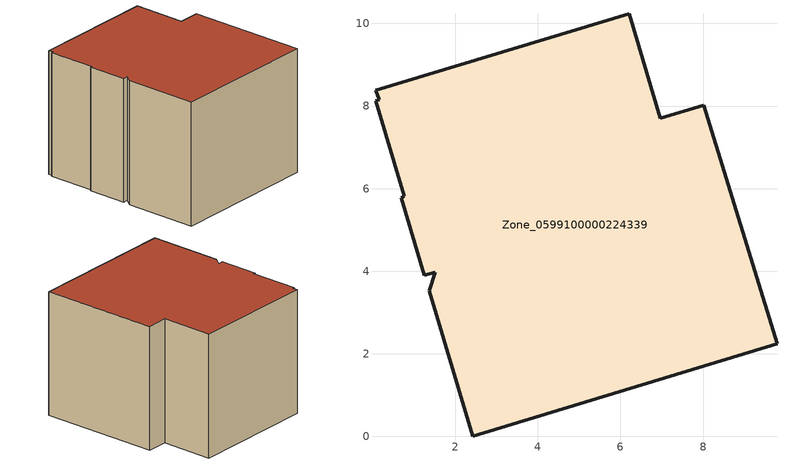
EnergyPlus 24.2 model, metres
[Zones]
Zone_0599100000224339
 floor ground (C_G): 1.26,3.9 0.69,5.78 0.77,5.81 0.07,8.13 0.16,8.16 0.08,8.38 6.21,10.24 6.97,7.71 8.02,8.02 9.79,2.25 2.43,0 1.37,3.53 1.52,3.98 z0
 wall outside (C_F): 0.69,5.78 1.26,3.9 1.52,3.98 1.37,3.53 2.43,0 9.79,2.25 8.02,8.02 6.97,7.71 6.21,10.24 0.08,8.38 0.16,8.16 0.07,8.13 0.77,5.81 0.69,5.78 z0:6.31
 roof outside (C_R): 6.21,10.24 0.08,8.38 0.16,8.16 0.07,8.13 0.77,5.81 0.69,5.78 1.26,3.9 1.52,3.98 1.37,3.53 2.43,0 9.79,2.25 8.02,8.02 6.97,7.71 z6.31
[BUILDING]
Pand.0599100000224339: North Axis=0; Terrain=City; Loads Convergence Tolerance Value=0.04; Temperature Convergence Tolerance Value=0.4; Solar Distribution=FullExterior; Maximum Number of Warmup Days=25; Minimum Number of Warmup Days=1
[Site:Location]
Rotterdam.The.Hague.AP_ZH_NLD Design_Conditions: Latitude=51.96; Longitude=4.45; Time Zone=1; Elevation=-4.5
[SITE:GROUNDTEMPERATURE:BUILDINGSURFACE]
18, 18, 18, 18, 18, 18, 18, 18, 18, 18, 18, 18
[MATERIAL] Thermal Absorptance=0.9; Solar Absorptance=0.7; Visible Absorptance=0.7
Name | Roughness | Thickness | Conductivity | Density | Specific Heat
G.D.1965 | MediumSmooth | 0.15 | 1 | 540 | 1210
F.D.1965 | Rough | 0.3 | 0.857143 | 1920 | 840
R.D.1965 | MediumRough | 0.2 | 0.08 | 1500 | 1000
[CONSTRUCTION]
C_G: G.D.1965
C_F: F.D.1965
C_R: R.D.1965
[ZONE]
Zone_0599100000224339: Type=1; Multiplier=1; Ceiling Height=Autocalculate; Volume=Autocalculate; Floor Area=autocalculate; Part of Total Floor Area=Yes
[ZONEINFILTRATION:DESIGNFLOWRATE]
Infil_Zone_0599100000224339: Zone or ZoneList or Space or SpaceList=Zone_0599100000224339; Schedule=AlwaysOn; Design Flow Rate Calculation Method=Flow/Area; Flow Rate per Floor Area=0.0042; Constant Term Coefficient=1; Temperature Term Coefficient=0; Velocity Term Coefficient=0; Velocity Squared Term Coefficient=0
[HVACTEMPLATE:ZONE:IDEALLOADSAIRSYSTEM]
Zone_0599100000224339: Maximum Heating Supply Air Temperature=50; Minimum Cooling Supply Air Temperature=13; Maximum Heating Supply Air Humidity Ratio=0.0156; Minimum Cooling Supply Air Humidity Ratio=0.0077; Heating Limit=NoLimit; Cooling Limit=NoLimit; Dehumidification Control Type=ConstantSensibleHeatRatio; Cooling Sensible Heat Ratio=0.7; Dehumidification Setpoint=60; Humidification Control Type=None; Humidification Setpoint=30; Outdoor Air Method=None; Outdoor Air Flow Rate per Person=0.00944; Outdoor Air Flow Rate per Zone Floor Area=0; Outdoor Air Flow Rate per Zone=0; Demand Controlled Ventilation Type=None; Outdoor Air Economizer Type=NoEconomizer; Heat Recovery Type=None; Sensible Heat Recovery Effectiveness=0.7; Latent Heat Recovery Effectiveness=0.65
[ZONECONTROL:THERMOSTAT]
ThermostatControl_Zone_0599100000224339: Zone or ZoneList=Zone_0599100000224339; Control Type Schedule=DualSetpointControlType; Control 1=Thermostat_Zone_0599100000224339; Temperature Difference Between Cutout And Setpoint=0
[THERMOSTATSETPOINT:DUALSETPOINT]
Thermostat_Zone_0599100000224339: Heating Setpoint Temperature Schedule=HeatingSetpoint_Zone_0599100000224339; Cooling Setpoint Temperature Schedule=CoolingSetpoint_Zone_0599100000224339
[SCHEDULE:COMPACT]
HeatingSetpoint_Zone_0599100000224339: Through: 12/31, For: AllDays, Until: 24:00, 21
CoolingSetpoint_Zone_0599100000224339: Through: 12/31, For: AllDays, Until: 24:00, 24
DualSetpointControlType: Through: 12/31, For: AllDays, Until: 24:00, 4
AlwaysOn: Through: 12/31, For: AllDays, Until: 24:00, 1
